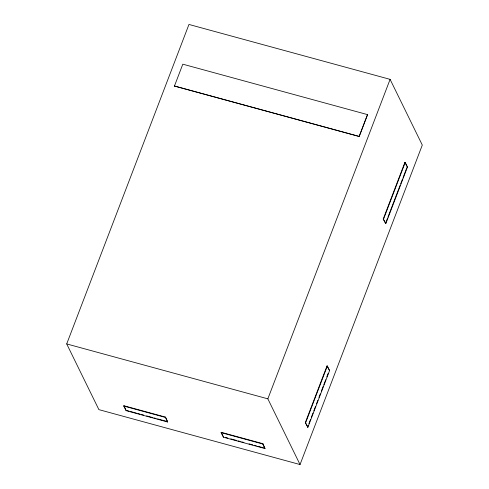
<?xml version="1.0" encoding="UTF-8"?>
<svg xmlns="http://www.w3.org/2000/svg" width="489" height="489" viewBox="0 0 489 489"><rect width="100%" height="100%" fill="white"/><g stroke="black" fill="none" stroke-linecap="round" stroke-linejoin="round"><path stroke-width="0.73" d="M66.706 343.932L188.962 24.45L390.1 79.359L422.294 145.068L300.038 464.55L98.9 409.641L66.706 343.932L267.85 398.835L300.038 464.55M174.457 86.033L182.807 64.181L367.545 114.622L359.189 136.455L174.457 86.033L359.189 136.455L367.539 114.603M123.796 406.059L123.913 405.748L165.569 417.117L167.684 421.995L126.028 410.626L123.796 406.059L165.447 417.435L167.684 421.995M126.028 410.626L126.15 410.314M165.447 417.435L165.569 417.117M221.12 432.631L221.242 432.319L262.899 443.688L265.014 448.566L223.357 437.19L221.12 432.631L262.776 444L265.014 448.566M223.357 437.19L223.473 436.879M267.85 398.835L390.1 79.359M262.776 444L262.899 443.688M305.332 422.6L327.013 365.949L327.337 366.035L329.574 370.601L307.893 427.252L305.332 422.6L307.893 427.252M383.242 219.005L404.916 162.36L405.24 162.452L407.478 167.012L385.803 223.656L383.242 219.005L385.803 223.656M305.662 422.692L327.337 366.035M383.565 219.096L405.24 162.452M307.569 427.166L308.113 425.748M308.926 423.627L310.552 419.373M311.365 417.251L312.991 413.003M313.804 410.876L315.429 406.628M316.511 403.798L317.868 400.253M318.95 397.423L320.307 393.883M321.389 391.047L323.29 386.09M323.828 384.672L325.729 379.715M326.811 376.885L328.168 373.345M385.479 223.571L387.374 218.614M387.918 217.195L400.106 185.331M400.65 183.919L402.545 178.962M403.089 177.544L406.885 167.629M407.154 166.92L407.478 167.012M329.574 370.601L327.013 365.949M126.877 410.509L129.072 411.108M130.532 411.506L136.382 413.107M137.843 413.505L140.031 414.104M141.498 414.501L143.687 415.1M146.614 415.894L152.458 417.496M153.919 417.893L156.113 418.492M157.574 418.89L167.073 421.481M225.667 437.478L227.862 438.077M230.784 438.871L236.633 440.467M238.094 440.87L240.282 441.469M241.743 441.867L243.938 442.466M249.054 443.859L252.709 444.856M254.17 445.259L256.364 445.858M257.825 446.255L263.669 447.851M404.916 162.36L406.836 166.272M221.242 432.319L223.155 436.225M123.913 405.748L125.832 409.66"/></g></svg>
